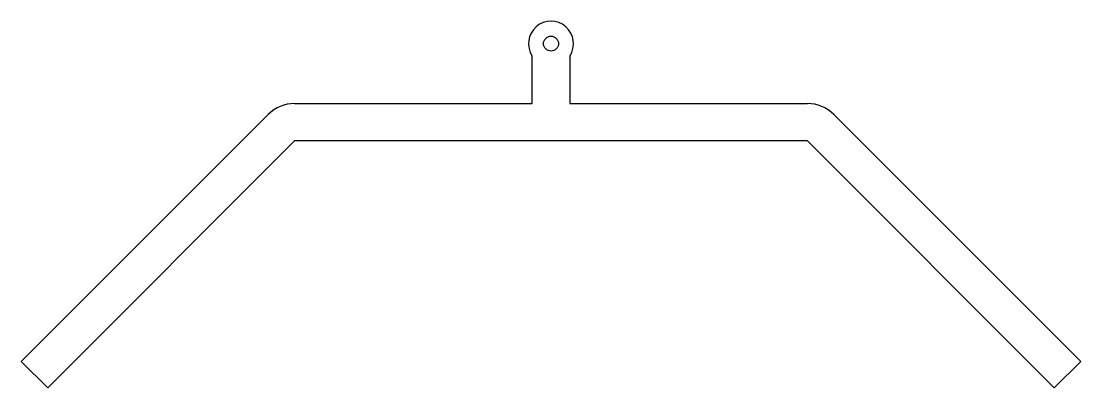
# Model space of a CAD drawing. Header units: metres. Extents: x -71 to 71, y -46 to 3.
import ezdxf

# ---------------------------------------------------------------- set-up
doc = ezdxf.new("R2010")
doc.units = ezdxf.units.M

msp = doc.modelspace()

# ---------------------------------------------------------------- linework, layer by layer
at = {"layer": 'PARAMETRIX'}
for p, q in [((-2.5, -8), (-2.5, -1.6583)), ((2.5, -1.6583), (2.5, -8)), ((-34.2132, -8), (-2.5, -8)), ((2.5, -8), (34.2132, -8)), ((-70.7107, -42.4264), (-37.7487, -9.4645)), ((37.7487, -9.4645), (70.7107, -42.4264)), ((-34.2132, -13), (-67.1751, -45.9619)), ((34.2132, -13), (-34.2132, -13)), ((67.1751, -45.9619), (34.2132, -13)), ((-67.1751, -45.9619), (-70.7107, -42.4264)), ((70.7107, -42.4264), (67.1751, -45.9619))]:
    msp.add_line(p, q, dxfattribs=at)
msp.add_circle((0, 0), 1, dxfattribs=at)
for centre, radius, start, end in [((0, 0), 3, 326.4427, 213.5573), ((-34.2132, -13), 5, 90, 135), ((34.2132, -13), 5, 45, 90)]:
    msp.add_arc(centre, radius, start, end, dxfattribs=at)

doc.saveas('drawing.dxf')
